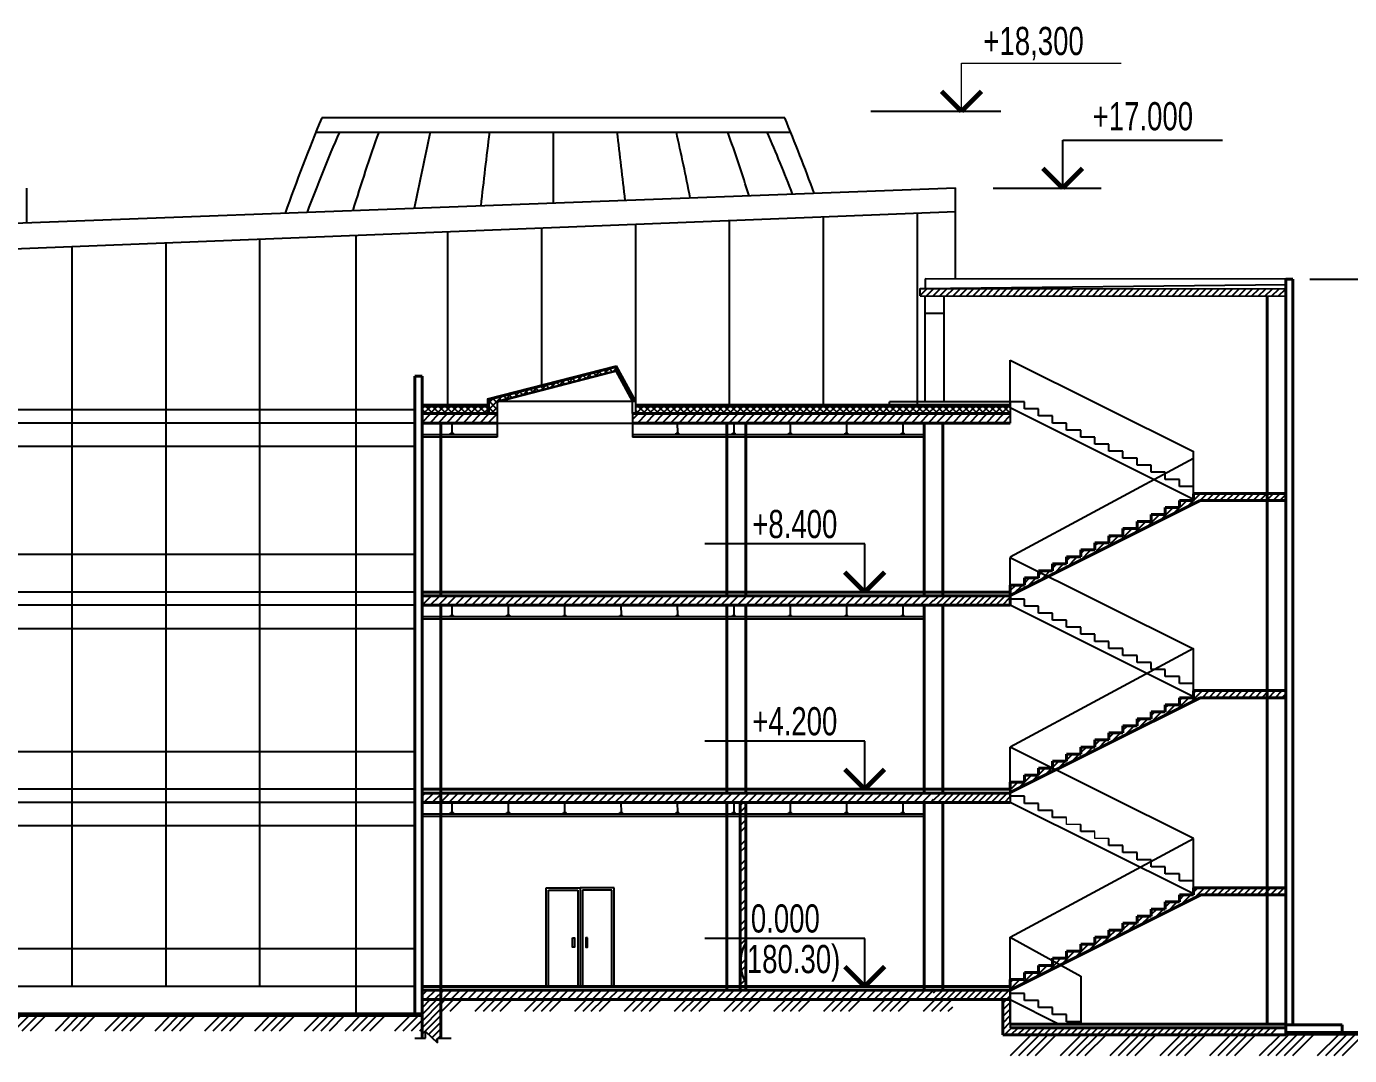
# Model space of a CAD drawing. Header units: millimetres. Extents: x 72758 to 367830, y 150032 to 293149.
# Drawn here: x 190530 to 218701, y 266404 to 288320 of the extents above; entities that cross this region are included whole.
import ezdxf

# ---------------------------------------------------------------- set-up
doc = ezdxf.new("R2010")
doc.units = ezdxf.units.MM
doc.linetypes.add('CENTER', pattern=[2, 1.25, -0.25, 0.25, -0.25])
doc.layers.add('AX2', color=163, linetype='CENTER')
doc.styles.get("Standard").update_dxf_attribs({"font": 'Arial.ttf'})
pattern_1 = [(45, (-1068971.19, -42760.82), (-70.710678, 70.710678), [])]

# ---------------------------------------------------------------- blocks, each defined once
blk = doc.blocks.new('O1')
at = {"layer": 'AX2', "linetype": 'Continuous', "ltscale": 500}
for p, q in [((0, 5.12), (-17, 5.12)), ((0, 0), (0, 5.12))]:
    blk.add_line(p, q, dxfattribs=at)
at = {"layer": 'AX2', "linetype": 'Continuous', "ltscale": 500, "const_width": 0.5}
for points in [[(0, 0), (-2.12, 2.12)], [(0, 0), (2.12, 2.12)]]:
    blk.add_lwpolyline(points, dxfattribs=at)
blk = doc.blocks.new('Z$W@#7434')
at = {"linetype": 'Continuous', "ltscale": 2000}
h = blk.add_hatch(dxfattribs=at)
h.set_pattern_fill('ANSI37', color=256, scale=800, style=0)
h.set_pattern_definition([(45, (-1233759.64, -322836.2), (-70.710678, 70.710678), []), (135, (-1233759.64, -322836.2), (-70.710678, -70.710678), [])])
h.paths.add_polyline_path([(28, 0), (28, 294), (2762, 997), (2796, 934), (210, 267), (210, 250), (210, 0)])
for p, q in [((0, 312), (2750, 1019)), ((28, 294), (2763, 997)), ((210, 267), (2798, 935)), ((210, 250), (2805, 922)), ((3088, 267), (2743, 906)), ((3159, 267), (2750, 1019)), ((3123, 267), (2774, 914)), ((0, 312), (0, 0)), ((28, 294), (28, 0)), ((210, 267), (210, 0)), ((210, 267), (3088, 267)), ((3088, 267), (3159, 267)), ((3088, 0), (3088, 267)), ((3159, 0), (3159, 267))]:
    blk.add_line(p, q, dxfattribs=at)
blk = doc.blocks.new('O2')
at = {"layer": 'AX2', "linetype": 'Continuous', "lineweight": 0, "ltscale": 500}
for p, q in [((0, 5.12), (17, 5.12)), ((0, 0), (0, 5.12))]:
    blk.add_line(p, q, dxfattribs=at)
at = {"layer": 'AX2', "linetype": 'Continuous', "lineweight": 0, "ltscale": 500, "const_width": 0.5}
for points in [[(0, 0), (-2.12, 2.12)], [(0, 0), (2.12, 2.12)]]:
    blk.add_lwpolyline(points, dxfattribs=at)

msp = doc.modelspace()

# ---------------------------------------------------------------- hatches: boundary and pattern name
at = {"linetype": 'Continuous', "ltscale": 2000}
h = msp.add_hatch(dxfattribs=at)
h.set_pattern_fill('ANSI31', color=0, scale=800, style=0)
h.set_pattern_definition(pattern_1)
h.paths.add_polyline_path([(209561, 282581), (209561, 282741), (217344, 282735), (217344, 282575), (217144, 282576), (216944, 282576), (210068, 282580), (209661, 282581)])
h = msp.add_hatch(dxfattribs=at)
h.set_pattern_fill('ANSI37', color=0, scale=800, style=0)
h.set_pattern_definition([(45, (-1068971.19, -42760.82), (-70.710678, 70.710678), []), (135, (-1068971.19, -42760.82), (-70.710678, -70.710678), [])])
h.paths.add_polyline_path([(209844, 280075), (209844, 280235), (203844, 280235), (203844, 280075)])
h.paths.add_polyline_path([(211477, 280075), (211477, 280195), (211477, 280235), (209844, 280235), (209844, 280075)])
h.paths.add_polyline_path([(200345, 280075), (198952, 280075), (198952, 280235), (200345, 280235)])
h.paths.add_polyline_path([(203844, 280075), (203844, 280235), (203504, 280235), (203504, 280075)])
h = msp.add_hatch(dxfattribs=at)
h.set_pattern_fill('ANSI31', color=0, scale=1000, style=0)
h.set_pattern_definition([(45, (-53225.52, 447198.54), (-88.38835, 88.38835), [])])
h.paths.add_polyline_path([(204044, 279875), (209644, 279875), (209844, 279875), (209844, 280075), (203844, 280075), (203844, 279875)])
h.paths.add_polyline_path([(209844, 267595), (209844, 267795), (209644, 267795), (204044, 267795), (203844, 267795), (203844, 267595)])
h.paths.add_polyline_path([(203844, 275995), (204044, 275995), (209644, 275995), (209844, 275995), (209844, 276195), (209644, 276195), (204044, 276195), (203844, 276195)])
h.paths.add_polyline_path([(203844, 271795), (204044, 271795), (209644, 271795), (209844, 271795), (209844, 271995), (209644, 271995), (204044, 271995), (203844, 271995)])
h.paths.add_polyline_path([(200844, 275995), (201044, 275995), (203644, 275995), (203844, 275995), (203844, 276195), (203644, 276195), (201044, 276195), (200844, 276195)])
h.paths.add_polyline_path([(200844, 271795), (201044, 271795), (203644, 271795), (203844, 271795), (203844, 271995), (203644, 271995), (201044, 271995), (200844, 271995)])
h.paths.add_polyline_path([(203844, 267595), (203844, 267795), (203644, 267795), (201044, 267795), (200844, 267795), (200844, 267595)])
h.paths.add_polyline_path([(200844, 275995), (200644, 275995), (198952, 275995), (198952, 276195), (200644, 276195), (200844, 276195)])
h.paths.add_polyline_path([(200844, 271795), (200644, 271795), (198952, 271795), (198952, 271995), (200644, 271995), (200844, 271995)])
h.paths.add_polyline_path([(200844, 267595), (198952, 267595), (198952, 267795), (200644, 267795), (200844, 267795)])
h.paths.add_polyline_path([(211477, 279875), (210044, 279875), (209844, 279875), (209844, 280075), (211477, 280075)])
h.paths.add_polyline_path([(200555, 279875), (198952, 279875), (198952, 280075), (200555, 280075)])
h.paths.add_polyline_path([(203844, 279875), (203644, 279875), (203433, 279875), (203433, 280075), (203844, 280075)])
h = msp.add_hatch(dxfattribs=at)
h.set_pattern_fill('ANSI31', color=0, scale=800, style=0)
h.set_pattern_definition(pattern_1)
h.paths.add_polyline_path([(215377, 278225), (215077, 278225), (215077, 278075), (214777, 278075), (214777, 277925), (214477, 277925), (214477, 277775), (214177, 277775), (214177, 277625), (213877, 277625), (213877, 277475), (213577, 277475), (213577, 277325), (213277, 277325), (213277, 277175), (212977, 277175), (212977, 277025), (212677, 277025), (212677, 276875), (212377, 276875), (212377, 276725), (212077, 276725), (212077, 276712), (212287, 276608), (215523, 278225), (216944, 278225), (216944, 278375), (215377, 278375), (215377, 278368), (215377, 278245)])
h.paths.add_polyline_path([(212450, 272489), (215523, 274025), (216944, 274025), (216944, 274175), (215377, 274175), (215377, 274168), (215377, 274045), (215377, 274025), (215077, 274025), (215077, 273875), (214777, 273875), (214777, 273725), (214477, 273725), (214477, 273575), (214177, 273575), (214177, 273425), (213877, 273425), (213877, 273275), (213577, 273275), (213577, 273125), (213277, 273125), (213277, 272975), (212977, 272975), (212977, 272825), (212677, 272825), (212677, 272675), (212377, 272675), (212377, 272525)])
h.paths.add_polyline_path([(212548, 268331), (215537, 269825), (216944, 269825), (216944, 269975), (215377, 269975), (215377, 269845), (215377, 269825), (215077, 269825), (215077, 269675), (214777, 269675), (214777, 269525), (214477, 269525), (214477, 269375), (214177, 269375), (214177, 269225), (213877, 269225), (213877, 269075), (213577, 269075), (213577, 268925), (213277, 268925), (213277, 268775), (212977, 268775), (212977, 268625), (212677, 268625), (212677, 268475), (212377, 268475), (212377, 268425)])
h.paths.add_polyline_path([(217144, 266845), (217144, 266875), (217144, 266995), (212977, 266995), (212977, 266975), (212977, 266845)])
h.paths.add_polyline_path([(210044, 275995), (211477, 275995), (211477, 276125), (211477, 276195), (210044, 276195), (209844, 276195), (209844, 275995)])
h.paths.add_polyline_path([(210044, 271795), (211477, 271795), (211477, 271925), (211477, 271995), (210044, 271995), (209844, 271995), (209844, 271795)])
h.paths.add_polyline_path([(211477, 267725), (211477, 267595), (209844, 267595), (209844, 267795), (210044, 267795), (211477, 267795)])
h.paths.add_polyline_path([(216944, 278225), (217144, 278225), (217144, 278375), (216944, 278375)])
h.paths.add_polyline_path([(217144, 278225), (217344, 278225), (217344, 278375), (217144, 278375)])
h.paths.add_polyline_path([(216944, 274025), (217144, 274025), (217144, 274175), (216944, 274175)])
h.paths.add_polyline_path([(217144, 274025), (217344, 274025), (217344, 274175), (217144, 274175)])
h.paths.add_polyline_path([(216944, 269825), (217144, 269825), (217144, 269975), (216944, 269975)])
h.paths.add_polyline_path([(217144, 269825), (217344, 269825), (217344, 269975), (217144, 269975)])
h = msp.add_hatch(dxfattribs=at)
h.set_pattern_fill('ANSI31', color=0, scale=800, style=0)
h.set_pattern_definition(pattern_1)
h.paths.add_polyline_path([(211477, 272003), (212450, 272489), (212377, 272525), (212077, 272525), (212077, 272375), (211777, 272375), (211777, 272225), (211477, 272225), (211477, 272075)])
h.paths.add_polyline_path([(211477, 276275), (211477, 276425), (211777, 276425), (211777, 276575), (212077, 276575), (212077, 276712), (212287, 276608), (211477, 276203)])
h = msp.add_hatch(dxfattribs=at)
h.set_pattern_fill('ANSI32', color=0, scale=800, style=0)
h.set_pattern_definition([(45, (-1067175.36, -42760.82), (-212.132034, 212.132034), []), (45, (-1067033.94, -42760.82), (-212.132034, 212.132034), [])])
h.paths.add_polyline_path([(205840, 267875), (205840, 271795), (205720, 271795), (205720, 267875)])
h = msp.add_hatch(dxfattribs=at)
h.set_pattern_fill('ANSI31', color=0, scale=800, style=0)
h.set_pattern_definition(pattern_1)
h.paths.add_polyline_path([(211477, 267875), (211477, 268025), (211777, 268025), (211777, 268175), (212077, 268175), (212077, 268325), (212377, 268325), (212377, 268425), (212548, 268331), (211477, 267795)])
h = msp.add_hatch(dxfattribs=at)
h.set_pattern_fill('ANSI31', color=0, scale=800, style=0)
h.set_pattern_definition([(45, (-1067663.28, -42760.82), (-70.710678, 70.710678), [])])
h.paths.add_polyline_path([(199152, 266796), (199281, 266674), (199281, 266776), (199352, 266776), (199352, 267595), (199152, 267595)])
h.paths.add_polyline_path([(198952, 266776), (199024, 266776), (199024, 266917), (199152, 266796), (199152, 267595), (198952, 267595), (198952, 267275)])
h = msp.add_hatch(dxfattribs=at)
h.set_pattern_fill('ANSI34', color=0, scale=1000, style=0)
h.set_pattern_definition([(45, (-52814.74, 447198.54), (-530.33, 530.33), []), (45, (-52638, 447198.54), (-530.33, 530.33), []), (45, (-52461.2, 447198.54), (-530.33, 530.33), []), (45, (-52284.4, 447198.54), (-530.33, 530.33), [])])
h.paths.add_polyline_path([(210254, 267346), (210254, 267595), (204254, 267595), (204254, 267346)])
h.paths.add_polyline_path([(204254, 267346), (204254, 267595), (201254, 267595), (201254, 267346)])
h.paths.add_polyline_path([(201254, 267346), (199352, 267346), (199352, 267595), (201254, 267595)])
h = msp.add_hatch(dxfattribs=at)
h.set_pattern_fill('ANSI31', color=0, scale=800, style=0)
h.set_pattern_definition(pattern_1)
h.paths.add_polyline_path([(211317, 267595), (211477, 267595), (211477, 267075), (211477, 266995), (212977, 266995), (212977, 266845), (211317, 266845)])
h = msp.add_hatch(dxfattribs=at)
h.set_pattern_fill('ANSI34', color=0, scale=1000, style=0)
h.set_pattern_definition([(45, (-37901.74, 450478.54), (-530.33, 530.33), []), (45, (-37725, 450478.54), (-530.33, 530.33), []), (45, (-37548.2, 450478.54), (-530.33, 530.33), []), (45, (-37371.4, 450478.54), (-530.33, 530.33), [])])
h.paths.add_polyline_path([(194617, 266930), (194617, 267275), (187417, 267275), (187417, 266930)])
h.paths.add_polyline_path([(187417, 266930), (187417, 267275), (183517, 267275), (183517, 266930)])
h.paths.add_polyline_path([(197493, 266930), (197493, 267275), (197151, 267275), (194617, 267275), (194617, 266930)])
h = msp.add_hatch(dxfattribs=at)
h.set_pattern_fill('ANSI34', color=0, scale=1000, style=0)
h.set_pattern_definition([(45, (-35978.4, 450478.54), (-530.33, 530.33), []), (45, (-35801.6, 450478.54), (-530.33, 530.33), []), (45, (-35624.85, 450478.54), (-530.33, 530.33), []), (45, (-35448.1, 450478.54), (-530.33, 530.33), [])])
h.paths.add_polyline_path([(198952, 266930), (197245, 266930), (197245, 267275), (198952, 267275), (198952, 266930)])
h = msp.add_hatch(dxfattribs=at)
h.set_pattern_fill('ANSI34', color=0, scale=1000, style=0)
h.set_pattern_definition([(45, (-58702.8, 446998.54), (-530.3301, 530.3301), []), (45, (-58526, 446998.54), (-530.3301, 530.3301), []), (45, (-58349.2, 446998.54), (-530.3301, 530.3301), []), (45, (-58172.4, 446998.54), (-530.3301, 530.3301), [])])
h.paths.add_polyline_path([(217288, 266404), (217288, 266867), (211666, 266867), (211666, 266404)])
h.paths.add_polyline_path([(211426, 266867), (211426, 266404), (211666, 266404), (211666, 266867)])
h = msp.add_hatch(dxfattribs=at)
h.set_pattern_fill('ANSI34', color=0, scale=1000, style=0)
h.set_pattern_definition([(45, (-53225.5, 446998.54), (-530.3301, 530.3301), []), (45, (-53048.74, 446998.54), (-530.3301, 530.3301), []), (45, (-52872, 446998.54), (-530.3301, 530.3301), []), (45, (-52695.2, 446998.54), (-530.3301, 530.3301), [])])
h.paths.add_polyline_path([(222765, 266404), (222765, 266867), (217144, 266867), (217144, 266404)])
h.paths.add_polyline_path([(216903, 266867), (216903, 266404), (217144, 266404), (217144, 266867)])

# ---------------------------------------------------------------- linework, layer by layer
at = {"color": 0, "ltscale": 2000}
for p, q in [((208508, 286514), (211278, 286514)), ((200555, 279625), (198952, 279625)), ((200555, 279575), (198952, 279575)), ((209644, 279625), (203433, 279625)), ((209644, 279575), (203433, 279575)), ((209644, 275745), (198952, 275745)), ((209644, 275695), (198952, 275695)), ((209644, 271545), (198952, 271545)), ((209644, 271495), (198952, 271495)), ((201592, 269975), (202317, 269975)), ((201592, 267875), (201592, 269975)), ((201592, 269975), (202317, 269975)), ((201642, 269925), (202267, 269925)), ((201642, 267875), (201642, 269925)), ((201642, 269925), (202267, 269925)), ((202267, 269925), (202267, 267875)), ((202317, 269975), (202317, 267875)), ((202317, 269975), (202317, 267875)), ((203042, 269975), (202317, 269975)), ((202367, 269925), (202367, 267875)), ((202992, 269925), (202367, 269925)), ((202992, 267875), (202992, 269925)), ((203042, 267875), (203042, 269975))]:
    msp.add_line(p, q, dxfattribs=at)
at = {"color": 0, "linetype": 'Continuous', "ltscale": 2000}
for p, q in [((206677, 286375), (196817, 286375)), ((196692, 286070), (206801, 286070)), ((200994, 286070), (206801, 286070)), ((201747, 286070), (201747, 284560)), ((90944, 280414), (210310, 284880)), ((190530, 284875), (190530, 284140)), ((210310, 282944), (210310, 284880)), ((211114, 284875), (213413, 284875)), ((108944, 280377), (210310, 284380)), ((207494, 284269), (207494, 280255)), ((209494, 284348), (209494, 280255)), ((201494, 284032), (201494, 280682)), ((203494, 284111), (203494, 280255)), ((205494, 284190), (205494, 280255)), ((193494, 283716), (193494, 267875)), ((195494, 283795), (195494, 267875)), ((197544, 283874), (197544, 267275)), ((199494, 283953), (199494, 280255)), ((191494, 283637), (191494, 267875)), ((217852, 282939), (220152, 282939)), ((211477, 281211), (215377, 279268)), ((211477, 280195), (211477, 281211)), ((211777, 280325), (208908, 280325)), ((208908, 280255), (208908, 280325)), ((208908, 280255), (208908, 280325)), ((211777, 280325), (211477, 280325)), ((211477, 280325), (211477, 279875)), ((211777, 280175), (211777, 280325)), ((211777, 280175), (211777, 280325)), ((198802, 280155), (179644, 280155)), ((200555, 280075), (200555, 279875)), ((203433, 280075), (203433, 279875)), ((215377, 278245), (211477, 280195)), ((212077, 280175), (211777, 280175)), ((212077, 280175), (211777, 280175)), ((212077, 280025), (212077, 280175)), ((212077, 280025), (212077, 280175)), ((212377, 280025), (212077, 280025)), ((212377, 280025), (212077, 280025)), ((212377, 279875), (212377, 280025)), ((212377, 279875), (212377, 280025)), ((198802, 279875), (179644, 279875)), ((199563, 279866), (199613, 279866)), ((199588, 279876), (199589, 279659)), ((200555, 279875), (203433, 279875)), ((200555, 279875), (200555, 279575)), ((203433, 279875), (203433, 279575)), ((204363, 279866), (204413, 279866)), ((204388, 279876), (204389, 279659)), ((205563, 279866), (205613, 279866)), ((205588, 279876), (205589, 279659)), ((206763, 279866), (206813, 279866)), ((206788, 279876), (206789, 279659)), ((207963, 279866), (208013, 279866)), ((207988, 279876), (207989, 279659)), ((209163, 279866), (209213, 279866)), ((209188, 279876), (209189, 279659)), ((212677, 279875), (212377, 279875)), ((212677, 279875), (212377, 279875)), ((212677, 279725), (212677, 279875)), ((212677, 279725), (212677, 279875)), ((199561, 279626), (199561, 279659)), ((199561, 279659), (199620, 279659)), ((199620, 279626), (199620, 279659)), ((204361, 279626), (204361, 279659)), ((204361, 279659), (204420, 279659)), ((204420, 279626), (204420, 279659)), ((205561, 279626), (205561, 279659)), ((205561, 279659), (205620, 279659)), ((205620, 279626), (205620, 279659)), ((206761, 279626), (206761, 279659)), ((206761, 279659), (206820, 279659)), ((206820, 279626), (206820, 279659)), ((207960, 279626), (207960, 279659)), ((207960, 279659), (208020, 279659)), ((208020, 279626), (208020, 279659)), ((209160, 279626), (209160, 279659)), ((209160, 279659), (209220, 279659)), ((209220, 279626), (209220, 279659)), ((212977, 279725), (212677, 279725)), ((212977, 279725), (212677, 279725)), ((212977, 279575), (212977, 279725)), ((212977, 279575), (212977, 279725)), ((213277, 279575), (212977, 279575)), ((213277, 279575), (212977, 279575)), ((213277, 279425), (213277, 279575)), ((213277, 279425), (213277, 279575)), ((198802, 279375), (179644, 279375)), ((213577, 279425), (213277, 279425)), ((213577, 279425), (213277, 279425)), ((213577, 279275), (213577, 279425)), ((213577, 279275), (213577, 279425)), ((213877, 279275), (213577, 279275)), ((213877, 279275), (213577, 279275)), ((213877, 279125), (213877, 279275)), ((213877, 279125), (213877, 279275)), ((215377, 278518), (215377, 279275)), ((215377, 278368), (215377, 279268)), ((215377, 279118), (211477, 277018)), ((214177, 279125), (213877, 279125)), ((214177, 279125), (213877, 279125)), ((214177, 278975), (214177, 279125)), ((214177, 278975), (214177, 279125)), ((214477, 278975), (214177, 278975)), ((214477, 278975), (214177, 278975)), ((214477, 278825), (214477, 278975)), ((214477, 278825), (214477, 278975)), ((215377, 278361), (215377, 279118)), ((215377, 278211), (215377, 279111)), ((214777, 278825), (214477, 278825)), ((214777, 278825), (214477, 278825)), ((214777, 278675), (214777, 278825)), ((214777, 278675), (214777, 278825)), ((215077, 278675), (214777, 278675)), ((215077, 278675), (214777, 278675)), ((215077, 278525), (215077, 278675)), ((215077, 278525), (215077, 278675)), ((215377, 278525), (215077, 278525)), ((215377, 278525), (215077, 278525)), ((215377, 278375), (215377, 278525)), ((215377, 278375), (215377, 278525)), ((217344, 278375), (215377, 278375)), ((198802, 277075), (179644, 277075)), ((211477, 276203), (211477, 277011)), ((211477, 277011), (215377, 275068)), ((198802, 276275), (179644, 276275)), ((211477, 276275), (210044, 276275)), ((211477, 276125), (211477, 276275)), ((211777, 276125), (211477, 276125)), ((211777, 276125), (211477, 276125)), ((211777, 275975), (211777, 276125)), ((211777, 275975), (211777, 276125)), ((198802, 275995), (179644, 275995)), ((199563, 275986), (199613, 275986)), ((199588, 275996), (199589, 275779)), ((200763, 275987), (200813, 275987)), ((200788, 275997), (200789, 275780)), ((201963, 275986), (202013, 275986)), ((201988, 275996), (201989, 275779)), ((203163, 275986), (203213, 275986)), ((203188, 275996), (203189, 275779)), ((204363, 275986), (204413, 275986)), ((204388, 275996), (204389, 275779)), ((205563, 275986), (205613, 275986)), ((205588, 275996), (205589, 275779)), ((206763, 275986), (206813, 275986)), ((206788, 275996), (206789, 275779)), ((207963, 275986), (208013, 275986)), ((207988, 275996), (207989, 275779)), ((209163, 275986), (209213, 275986)), ((209188, 275996), (209189, 275779)), ((215377, 274045), (211477, 275995)), ((212077, 275975), (211777, 275975)), ((212077, 275975), (211777, 275975)), ((212077, 275825), (212077, 275975)), ((212077, 275825), (212077, 275975)), ((212377, 275825), (212077, 275825)), ((212377, 275825), (212077, 275825)), ((212377, 275675), (212377, 275825)), ((212377, 275675), (212377, 275825)), ((199561, 275746), (199561, 275779)), ((199561, 275779), (199620, 275779)), ((199620, 275746), (199620, 275779)), ((200761, 275747), (200761, 275780)), ((200761, 275780), (200820, 275780)), ((200820, 275747), (200820, 275780)), ((201961, 275746), (201961, 275779)), ((201961, 275779), (202020, 275779)), ((202020, 275746), (202020, 275779)), ((203161, 275746), (203161, 275779)), ((203161, 275779), (203220, 275779)), ((203220, 275746), (203220, 275779)), ((204361, 275746), (204361, 275779)), ((204361, 275779), (204420, 275779)), ((204420, 275746), (204420, 275779)), ((205561, 275746), (205561, 275779)), ((205561, 275779), (205620, 275779)), ((205620, 275746), (205620, 275779)), ((206761, 275746), (206761, 275779)), ((206761, 275779), (206820, 275779)), ((206820, 275746), (206820, 275779)), ((207960, 275746), (207960, 275779)), ((207960, 275779), (208020, 275779)), ((208020, 275746), (208020, 275779)), ((209160, 275746), (209160, 275779)), ((209160, 275779), (209220, 275779)), ((209220, 275746), (209220, 275779)), ((212677, 275675), (212377, 275675)), ((212677, 275675), (212377, 275675)), ((212677, 275525), (212677, 275675)), ((212677, 275525), (212677, 275675)), ((212977, 275525), (212677, 275525)), ((212977, 275525), (212677, 275525)), ((212977, 275375), (212977, 275525)), ((212977, 275375), (212977, 275525)), ((198802, 275495), (179644, 275495)), ((213277, 275375), (212977, 275375)), ((213277, 275375), (212977, 275375)), ((213277, 275225), (213277, 275375)), ((213277, 275225), (213277, 275375)), ((215377, 275075), (211477, 272975)), ((213577, 275225), (213277, 275225)), ((213577, 275225), (213277, 275225)), ((213577, 275075), (213577, 275225)), ((213577, 275075), (213577, 275225)), ((213877, 275075), (213577, 275075)), ((213877, 275075), (213577, 275075)), ((213877, 274925), (213877, 275075)), ((213877, 274925), (213877, 275075)), ((215377, 274318), (215377, 275075)), ((215377, 274168), (215377, 275068)), ((214177, 274925), (213877, 274925)), ((214177, 274925), (213877, 274925)), ((214177, 274775), (214177, 274925)), ((214177, 274775), (214177, 274925)), ((214477, 274775), (214177, 274775)), ((214477, 274775), (214177, 274775)), ((214477, 274625), (214477, 274775)), ((214477, 274625), (214477, 274775)), ((214777, 274625), (214477, 274625)), ((214777, 274625), (214477, 274625)), ((214777, 274475), (214777, 274625)), ((214777, 274475), (214777, 274625)), ((215077, 274475), (214777, 274475)), ((215077, 274475), (214777, 274475)), ((215077, 274325), (215077, 274475)), ((215077, 274325), (215077, 274475)), ((215377, 274325), (215077, 274325)), ((215377, 274325), (215077, 274325)), ((215377, 274175), (215377, 274325)), ((215377, 274175), (215377, 274325)), ((217344, 274175), (215377, 274175)), ((198802, 272875), (179644, 272875)), ((211477, 272968), (211477, 272975)), ((215377, 271025), (211477, 272975)), ((211477, 272003), (211477, 272968)), ((198802, 272075), (181094, 272075)), ((211477, 271925), (211477, 272075)), ((211477, 272075), (211477, 271795)), ((211777, 271925), (211477, 271925)), ((211777, 271775), (211777, 271925)), ((198802, 271795), (181094, 271795)), ((198802, 271795), (182220, 271795)), ((199561, 271546), (199561, 271579)), ((199561, 271579), (199620, 271579)), ((199563, 271786), (199613, 271786)), ((199588, 271796), (199589, 271579)), ((199620, 271546), (199620, 271579)), ((200761, 271547), (200761, 271580)), ((200761, 271580), (200820, 271580)), ((200763, 271787), (200813, 271787)), ((200788, 271797), (200789, 271580)), ((200820, 271547), (200820, 271580)), ((201961, 271546), (201961, 271579)), ((201961, 271579), (202020, 271579)), ((201963, 271786), (202013, 271786)), ((201988, 271796), (201989, 271579)), ((202020, 271546), (202020, 271579)), ((203161, 271546), (203161, 271579)), ((203161, 271579), (203220, 271579)), ((203163, 271786), (203213, 271786)), ((203188, 271796), (203189, 271579)), ((203220, 271546), (203220, 271579)), ((204361, 271546), (204361, 271579)), ((204361, 271579), (204420, 271579)), ((204363, 271786), (204413, 271786)), ((204388, 271796), (204389, 271579)), ((204420, 271546), (204420, 271579)), ((205561, 271546), (205561, 271579)), ((205561, 271579), (205620, 271579)), ((205563, 271786), (205613, 271786)), ((205588, 271796), (205589, 271579)), ((205620, 271546), (205620, 271579)), ((206761, 271546), (206761, 271579)), ((206761, 271579), (206820, 271579)), ((206763, 271786), (206813, 271786)), ((206788, 271796), (206789, 271579)), ((206820, 271546), (206820, 271579)), ((207960, 271546), (207960, 271579)), ((207960, 271579), (208020, 271579)), ((207963, 271786), (208013, 271786)), ((207988, 271796), (207989, 271579)), ((208020, 271546), (208020, 271579)), ((209160, 271546), (209160, 271579)), ((209160, 271579), (209220, 271579)), ((209163, 271786), (209213, 271786)), ((209188, 271796), (209189, 271579)), ((209220, 271546), (209220, 271579)), ((215377, 269845), (211477, 271795)), ((212077, 271775), (211777, 271775)), ((212077, 271625), (212077, 271775)), ((212377, 271625), (212077, 271625)), ((212377, 271475), (212377, 271625)), ((198802, 271295), (182070, 271295)), ((212677, 271475), (212377, 271475)), ((212977, 271175), (212977, 271325)), ((211477, 268925), (215377, 271025)), ((213277, 271175), (212977, 271175)), ((213577, 270875), (213577, 271025)), ((215377, 270125), (215377, 271025)), ((213877, 270875), (213577, 270875)), ((213877, 270725), (213877, 270875)), ((215377, 269975), (215377, 270875)), ((214177, 270725), (213877, 270725)), ((214177, 270575), (214177, 270725)), ((214477, 270575), (214177, 270575)), ((214477, 270425), (214477, 270575)), ((214777, 270425), (214477, 270425)), ((214777, 270275), (214777, 270425)), ((215077, 270275), (214777, 270275)), ((215077, 270125), (215077, 270275)), ((215377, 270125), (215077, 270125)), ((215377, 269975), (215377, 270125)), ((215377, 269975), (215677, 269975)), ((211477, 267595), (211477, 268925)), ((211477, 268925), (212977, 268092)), ((198802, 268675), (182070, 268675)), ((212977, 268092), (212977, 267075)), ((198802, 267875), (182070, 267875)), ((211477, 267875), (210044, 267875)), ((211477, 267075), (211477, 267875)), ((211477, 267795), (211477, 267725)), ((211477, 267725), (211477, 267795)), ((211477, 267795), (211477, 266995)), ((211777, 267725), (211477, 267725)), ((211777, 267575), (211777, 267725)), ((212077, 267575), (211777, 267575)), ((212077, 267425), (212077, 267575)), ((212377, 267425), (212077, 267425)), ((212377, 267275), (212377, 267425)), ((212677, 267275), (212377, 267275)), ((212677, 267125), (212677, 267275)), ((212977, 267125), (212677, 267125)), ((199024, 266776), (199024, 266917)), ((199024, 266917), (199281, 266674)), ((198799, 266776), (199024, 266776)), ((199281, 266674), (199281, 266776)), ((199281, 266776), (199576, 266776))]:
    msp.add_line(p, q, dxfattribs=at)
at = {"color": 0, "lineweight": -3, "ltscale": 2000}
for p, q in [((217494, 282939), (209662, 282945)), ((209662, 282945), (209662, 282741)), ((209561, 282741), (217344, 282823)), ((209561, 282741), (217344, 282735)), ((209561, 282581), (209561, 282741)), ((209561, 282581), (217344, 282575)), ((209661, 282581), (209661, 280325)), ((210068, 280325), (210068, 282581)), ((210068, 282208), (209661, 282208))]:
    msp.add_line(p, q, dxfattribs=at)
at = {"color": 0, "lineweight": 40, "ltscale": 2000}
for p, q in [((217344, 282939), (217344, 266875)), ((217494, 282939), (217344, 282939)), ((217494, 282939), (217494, 267055)), ((216944, 282580), (216944, 267075)), ((198802, 280875), (198802, 267275)), ((198952, 280875), (198802, 280875)), ((198952, 280875), (198952, 267595)), ((199352, 279875), (199352, 276195)), ((205444, 279875), (205444, 276195)), ((205844, 279875), (205844, 276195)), ((209644, 279875), (209644, 276195)), ((210044, 279875), (210044, 276195)), ((199352, 275995), (199352, 267595)), ((205444, 275995), (205444, 271995)), ((205844, 275995), (205844, 271995)), ((209644, 275995), (209644, 271995)), ((210044, 275995), (210044, 271995)), ((205444, 271795), (205444, 267795)), ((205724, 271795), (205724, 267795)), ((205844, 271795), (205844, 267795)), ((209644, 271795), (209644, 267795)), ((210044, 271795), (210044, 267795))]:
    msp.add_line(p, q, dxfattribs=at)
at = {"color": 0, "linetype": 'Continuous', "lineweight": 40, "ltscale": 2000}
for p, q in [((200345, 280255), (198952, 280255)), ((200345, 280235), (198952, 280235)), ((200555, 280075), (198952, 280075)), ((211477, 280075), (203433, 280075)), ((211477, 280255), (203504, 280255)), ((211477, 280235), (203504, 280235)), ((200555, 279875), (198952, 279875)), ((211477, 279875), (203433, 279875)), ((215377, 278375), (217344, 278375)), ((215377, 278368), (215377, 278225)), ((211477, 276203), (215523, 278225)), ((214777, 277925), (214777, 278075)), ((214777, 278075), (215077, 278075)), ((215077, 278075), (215077, 278225)), ((215077, 278225), (215377, 278225)), ((215523, 278225), (217344, 278225)), ((214177, 277625), (214177, 277775)), ((214177, 277775), (214477, 277775)), ((214477, 277775), (214477, 277925)), ((214477, 277925), (214777, 277925)), ((213877, 277475), (213877, 277625)), ((213877, 277625), (214177, 277625)), ((213277, 277175), (213277, 277325)), ((213277, 277325), (213577, 277325)), ((213577, 277325), (213577, 277475)), ((213577, 277475), (213877, 277475)), ((212677, 276875), (212677, 277025)), ((212677, 277025), (212977, 277025)), ((212977, 277025), (212977, 277175)), ((212977, 277175), (213277, 277175)), ((212077, 276575), (212077, 276725)), ((212077, 276725), (212377, 276725)), ((212377, 276725), (212377, 276875)), ((212377, 276875), (212677, 276875)), ((211477, 276275), (211477, 276425)), ((211477, 276425), (211777, 276425)), ((211777, 276425), (211777, 276575)), ((211777, 276575), (212077, 276575)), ((211477, 276275), (198952, 276275)), ((211477, 276195), (198952, 276195)), ((211477, 276125), (211477, 276275)), ((211477, 276125), (211477, 276275)), ((211477, 275995), (211477, 276261)), ((211477, 276125), (211477, 275995)), ((211477, 275995), (198952, 275995)), ((215377, 274175), (217344, 274175)), ((215377, 274168), (215377, 274025)), ((211477, 272003), (215523, 274025)), ((214777, 273725), (214777, 273875)), ((214777, 273875), (215077, 273875)), ((215077, 273875), (215077, 274025)), ((215077, 274025), (215377, 274025)), ((215523, 274025), (217344, 274025)), ((214177, 273425), (214177, 273575)), ((214177, 273575), (214477, 273575)), ((214477, 273575), (214477, 273725)), ((214477, 273725), (214777, 273725)), ((213577, 273125), (213577, 273275)), ((213577, 273275), (213877, 273275)), ((213877, 273275), (213877, 273425)), ((213877, 273425), (214177, 273425)), ((213277, 272975), (213277, 273125)), ((213277, 273125), (213577, 273125)), ((212677, 272675), (212677, 272825)), ((212677, 272825), (212977, 272825)), ((212977, 272825), (212977, 272975)), ((212977, 272975), (213277, 272975)), ((212077, 272375), (212077, 272525)), ((212077, 272525), (212377, 272525)), ((212377, 272525), (212377, 272675)), ((212377, 272675), (212677, 272675)), ((211477, 272075), (211477, 272225)), ((211477, 272225), (211777, 272225)), ((211777, 272225), (211777, 272375)), ((211777, 272375), (212077, 272375)), ((211477, 272075), (198952, 272075)), ((211477, 271995), (198952, 271995)), ((211477, 271795), (198952, 271795)), ((215377, 269975), (215377, 269825)), ((217344, 269975), (215377, 269975)), ((215677, 269975), (217344, 269975)), ((211477, 267795), (215537, 269825)), ((214777, 269525), (214777, 269675)), ((214777, 269675), (215077, 269675)), ((215077, 269675), (215077, 269825)), ((215077, 269825), (215377, 269825)), ((215537, 269825), (217344, 269825)), ((214177, 269225), (214177, 269375)), ((214177, 269375), (214477, 269375)), ((214477, 269375), (214477, 269525)), ((214477, 269525), (214777, 269525)), ((213577, 268925), (213577, 269075)), ((213577, 269075), (213877, 269075)), ((213877, 269075), (213877, 269225)), ((213877, 269225), (214177, 269225)), ((212977, 268625), (212977, 268775)), ((212977, 268775), (213277, 268775)), ((213277, 268775), (213277, 268925)), ((213277, 268925), (213577, 268925)), ((212377, 268325), (212377, 268475)), ((212377, 268475), (212677, 268475)), ((212677, 268475), (212677, 268625)), ((212677, 268625), (212977, 268625)), ((212077, 268175), (212077, 268325)), ((212077, 268325), (212377, 268325)), ((211477, 267875), (211477, 268025)), ((211477, 268025), (211777, 268025)), ((211777, 268025), (211777, 268175)), ((211777, 268175), (212077, 268175)), ((211477, 267875), (198952, 267875)), ((211477, 267795), (198952, 267795)), ((211477, 267595), (198952, 267595)), ((198952, 267595), (198952, 266776)), ((199352, 267595), (199352, 266776)), ((211317, 266845), (211317, 267595)), ((217344, 267075), (211477, 267075)), ((217344, 267075), (217344, 267055)), ((217344, 266845), (211317, 266845)), ((217344, 266995), (211477, 266995)), ((217344, 267055), (218544, 267055)), ((218544, 267055), (218544, 266875))]:
    msp.add_line(p, q, dxfattribs=at)
at = {"color": 0, "linetype": 'Continuous', "lineweight": 0, "ltscale": 2000}
for p, q in [((211477, 276125), (211477, 276275)), ((211477, 272075), (210044, 272075)), ((211477, 271925), (211477, 272075)), ((211777, 271925), (211477, 271925)), ((211777, 271775), (211777, 271925)), ((212077, 271775), (211777, 271775)), ((212077, 271625), (212077, 271775)), ((212377, 271625), (212077, 271625)), ((212377, 271475), (212377, 271625)), ((212677, 271475), (212377, 271475)), ((212677, 271325), (212677, 271475)), ((212677, 271325), (212677, 271475)), ((212977, 271325), (212677, 271325)), ((212977, 271325), (212677, 271325)), ((212977, 271175), (212977, 271325)), ((213277, 271175), (212977, 271175)), ((213277, 271025), (213277, 271175)), ((213277, 271025), (213277, 271175)), ((213577, 271025), (213277, 271025)), ((213577, 271025), (213277, 271025)), ((213577, 270875), (213577, 271025)), ((213877, 270875), (213577, 270875)), ((213877, 270725), (213877, 270875)), ((214177, 270725), (213877, 270725)), ((214177, 270575), (214177, 270725)), ((214477, 270575), (214177, 270575)), ((214477, 270425), (214477, 270575)), ((214777, 270425), (214477, 270425)), ((214777, 270275), (214777, 270425)), ((215077, 270275), (214777, 270275)), ((215077, 270125), (215077, 270275)), ((215377, 270125), (215077, 270125)), ((215377, 269975), (215377, 270125))]:
    msp.add_line(p, q, dxfattribs=at)
at = {"color": 0, "linetype": 'Continuous', "lineweight": -3, "ltscale": 2000}
msp.add_line((211477, 267595), (212517, 267075), dxfattribs=at)
at = {"color": 0, "ltscale": 2000}
for points in [[(202159, 268910), (202195, 268910), (202195, 268713), (202159, 268713)], [(202474, 268910), (202438, 268910), (202438, 268713), (202474, 268713)]]:
    msp.add_lwpolyline(points, close=True, dxfattribs=at)
at = {"color": 0, "linetype": 'Continuous', "ltscale": 2000, "const_width": 100}
msp.add_lwpolyline([(183970, 267275), (198952, 267275)], dxfattribs=at)
at = {"color": 0, "linetype": 'Continuous', "ltscale": 2000}
msp.add_lwpolyline([(217344, 266875, 100, 100, 0), (222787, 266875, 0, 0, 0)], format="xyseb", dxfattribs=at)
for centre, radius, start, end in [((239300, 268871), 45948, 157.6075, 160.3187), ((164193, 268871), 45948, 20.2406, 22.3925), ((227805, 272742), 33388, 156.4734, 159.6299), ((235264, 272845), 39513, 160.4462, 162.9958), ((266151, 271191), 68656, 167.48394, 168.86562), ((311188, 272238), 111661, 172.88441, 173.69428), ((92306, 272238), 111661, 6.36512, 7.11559), ((137343, 271191), 68656, 11.32144, 12.51606), ((168229, 272845), 39513, 17.4836, 19.5538), ((175689, 272742), 33388, 21.0798, 23.5266)]:
    msp.add_arc(centre, radius, start, end, dxfattribs=at)

# ---------------------------------------------------------------- block references
at = {"color": 0, "linetype": 'Continuous', "ltscale": 500, "yscale": 200, "zscale": 200}
for name, p, xscale in [('O2', (210439, 286514), 200), ('O1', (212593, 284875), -200), ('O1', (208377, 276275), 200), ('O1', (208377, 272075), 200), ('O1', (208377, 267875), 200)]:
    msp.add_blockref(name, p, dxfattribs=dict(at, xscale=xscale))
at = {"color": 0, "linetype": 'Continuous', "ltscale": 2000}
msp.add_blockref('Z$W@#7434', (200345, 280075), dxfattribs=at)

# ---------------------------------------------------------------- texts
at = {"color": 0, "linetype": 'Continuous', "ltscale": 500, "width": 0.7}
for s, p in [('+18,300', (210905, 287711)), ('+17.000', (213232, 286109)), ('+8.400', (205984, 277424)), ('+4.200', (205984, 273224)), ('0.000', (205954, 269024)), ('(180.30)', (205673, 268159))]:
    msp.add_text(s, height=600, dxfattribs=at).set_placement(p)

doc.saveas('drawing.dxf')
